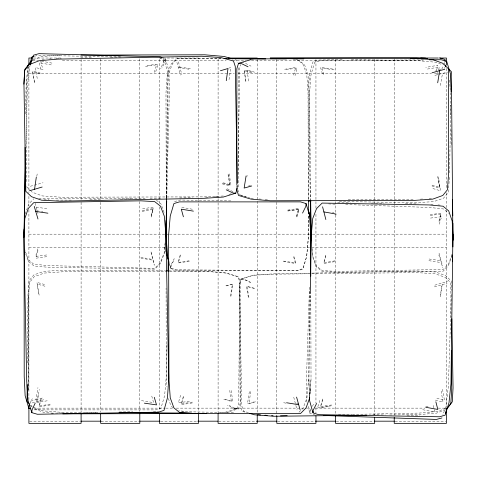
<?xml version="1.0" encoding="UTF-8"?>
<svg xmlns="http://www.w3.org/2000/svg" width="477" height="477" viewBox="0 0 477 477"><rect width="100%" height="100%" fill="white"/><g stroke="black" fill="none" stroke-linecap="round" stroke-linejoin="round"><path stroke-width="0.36" stroke-dasharray="2.38 1.79" d="M26.634 181.594L26.652 79.599L27.517 67.967M28.56 389.387L28.56 296.247L29.586 282.438L34.189 276.738L44.23 273.071L62.737 271.783L165.924 271.52M238.261 67.829L238.244 186.793L237.82 188.171M166.574 197.651L167.242 92.24L168.697 73.744L172.453 63.733L177.993 58.152L221.072 58.534M308.53 215.986L308.392 237.516L306.574 256.739L302.8 269.189L297.29 270.829L176.12 269.755L170.641 268.014L169.257 263.149M308.637 199.654L309.311 93.498L308.19 74.978L304.606 64.908L298.954 60.251L291.685 59.649M27.422 362.931L28.03 294.381L29.18 280.583L33.831 274.925L43.908 271.347L62.427 270.22L165.608 270.876M25.639 113.878L26.02 88.639L28.006 69.427L28.87 66.667M166.461 198.021L168.071 91.131L167.481 71.878L164.028 59.333L158.573 57.55M166.944 344.579L166.455 377.241L166.956 386.877M309.835 291.405L308.506 379.734L306.89 398.217L303.05 408.193L298.477 412.718M310.283 291.244L308.929 381.057L309.34 394.39M237.689 186.895L237.713 185.422M237.91 174.349L239.776 67.949L240.891 64.538M449.495 177.319L448.201 192.601L443.503 198.211L433.396 201.705L414.871 202.671L339.159 201.527M449.572 172.847L450.765 105.047M25.907 146.135L27.332 86.76L29.485 67.567L30.152 65.504M166.777 198.128L169.353 90.517L168.936 71.252L165.597 58.683L162.878 57.765M309.454 287.208L306.383 381.439L306.633 400.704L306.991 402.105M451.367 294.422L448.368 386.43L446.043 405.599L442.853 415.199M309.943 394.032L310.098 391.808M310.145 391.068L311.022 378.482M309.996 394.127L310.145 391.903M310.3 389.685L311.022 379.316L310.807 291.626M308.357 216.111L308.41 236.896L306.759 256.137L303.092 268.617L297.6 270.304L176.424 270.304L170.933 268.617L171.136 265.898L174.439 259.112M170.641 268.014L170.873 265.295L174.23 258.546M165.191 243.27L164.291 253.621L160.445 263.596L154.858 269.123L47.712 267.245L33.921 265.975L28.304 261.271L24.816 251.17M163.778 62.052L164.028 59.333L163.778 62.07L160.361 68.777M165.125 242.62L164.13 252.959L160.2 262.899L154.566 268.384L47.438 265.552L33.658 264.163L28.089 259.41L24.685 249.274M165.322 61.414L165.597 58.683L165.322 61.396L161.84 68.086M311.129 408.777L310.163 410.59L309.859 413.303L315.291 415.187M310.163 410.59L309.859 413.303L308.07 406.303M250.729 391.534L248.988 403.691L256.56 401.455M440.694 295.072L442.429 282.921L447.486 281.43M249.346 391.635L247.503 403.775L255.094 401.61M440.158 296.867L442 284.727L447.074 283.278M36.807 176.305L37.379 172.746M32.275 402.916L37.361 401.509L39.305 389.387M229.014 79.635L230.963 67.513L228.882 68.086M230.922 296.247L232.865 284.125L225.257 286.224M30.802 401.079L35.9 399.72L37.951 387.616M230.385 296.175L232.436 284.071L224.81 286.105M246.889 176.675L247.14 175.256M440.36 85.49L442.519 73.404M41.117 398.45L39.15 406.094L51.236 403.936M41.117 399.285L39.15 406.929L51.236 404.77M151.149 216.218L153.117 208.574L141.031 210.733M151.149 217.053L153.117 209.409L141.031 211.567M325.851 255.135L323.883 262.785L335.969 260.627M436.598 70.131L437.85 65.266L425.764 67.418M325.672 255.91L323.639 263.537L335.742 261.485M437.314 74.662L438.429 70.507M438.613 69.809L439.353 67.036L427.249 69.087M38.291 394.956L36.186 402.57L48.308 400.626M151.507 214.692L153.606 207.084L141.484 209.027M180.419 255.398L178.32 263.006L190.442 261.056M183.395 396.25L181.296 403.864L193.418 401.914M183.395 397.085L181.296 404.699L193.418 402.749M293.605 75.104L295.704 67.495L283.582 69.445M296.581 215.962L298.68 208.354L286.558 210.297M296.581 216.796L298.68 209.188L286.558 211.138M180.246 254.879L178.082 262.469L190.216 260.633M295.024 75.599L297.195 68.008L285.055 69.851M309.215 273.16L272.85 273.887L253.627 275.146L241.213 279.033L239.615 284.548L241.726 405.712L243.508 411.174L248.386 412.516M37.981 250.663L35.745 258.23L47.903 256.501M154.309 72.385L156.545 64.818L144.394 66.547M180.586 395.26L178.35 402.832L190.508 401.097M296.915 216.987L299.151 209.415L286.999 211.15M322.69 398.969L320.455 406.541L332.606 404.806M322.69 399.804L320.455 407.376L332.606 405.641M439.019 220.696L441.255 213.124L429.097 214.859M439.019 221.531L441.255 213.958L429.097 215.693M311.111 273.762L272.51 274.186L253.275 275.283L240.831 279.051L239.186 284.56L240.217 405.736L241.952 411.21L246.818 412.593M37.856 248.881L35.554 256.435L47.724 254.807M155.764 71.645L158.066 64.097L145.896 65.725M225.997 412.563L238.476 408.896L240.169 403.405L240.169 282.229L238.476 276.738L225.997 273.071L206.756 271.419L169.639 271.514M319.811 400.424L317.443 407.954L329.625 406.434M439.251 224.22L441.619 216.689L429.437 218.21M451.952 254.354L448.69 263.781L443.3 269.505L336.154 271.371L322.327 270.584L316.549 266.083L312.709 256.107L311.809 245.756M452.017 255.577L448.434 265.647L442.99 271.324L335.832 272.236L322.017 271.33L316.281 266.774L312.524 256.763L311.833 247.885M25.168 213.929L28.835 203.888L33.825 198.772M441.797 69.087L443.538 65.355M443.825 64.735L444.981 62.248M444.445 68.42L445.035 67.179M29.908 403.608L32.305 398.677M312.411 406.35L313.699 403.93M445.774 408.39L437.791 411.46L419.313 413.07L352.509 414.4M445.572 409.719L436.228 413.219L417.733 414.668L388.779 414.984M32.955 59.846L42.322 56.423L60.829 55.141M228.888 194.485L231.649 193.62M434.857 285.157L442.429 282.921M34.648 56.22L37.409 55.421L121.456 56.894M174.499 201.616L180.014 200.018L232.031 200.93M434.41 286.892L442 284.727M440.909 69.499L435.489 70.995M30.349 186.268L43.043 182.763M251.319 59.804L253.406 59.231M248.284 186.09L251.743 185.136M37.361 401.509L44.969 399.41M35.9 399.72L43.526 397.687M434.875 75.372L447.629 72.093M42.167 59.637L44.385 59.446M48.821 59.059L51.033 58.868M56.208 58.415L61.402 58.212M420.183 199.165L423.147 198.957M429.067 198.545L432.031 198.343M205.629 197.377L208.586 197.18M215.24 196.745L218.198 196.548M223.331 195.987L204.83 196.876L60.806 197.21L42.298 195.922L32.263 192.249L31.238 191.253M220.732 412.593L224.428 412.45L236.944 408.89L238.679 403.417L239.758 282.241L238.112 276.738L225.669 272.957L206.44 271.139L170.068 270.906M80.696 57.83L91.834 57.61M110.39 57.24L121.522 57.019M71.294 200.113L55.714 200.107M89.849 199.75L101.726 199.511M120.282 199.142L131.413 198.921M149.969 198.551L161.846 198.313M179.656 197.961L192.273 197.711M312.185 273.1L416.838 271.019L435.37 271.985L445.47 275.479L451.194 280.87L451.361 290.463M342.158 59.625L318.457 60.036L313.001 61.825L309.549 74.364L308.237 93.635L310.348 199.768M51.397 413.183L64.061 412.963M84.924 412.599L97.588 412.378M119.196 412.003L132.606 411.77M153.379 411.412L158.543 411.323M311.851 273.756L416.522 272.6L435.036 273.732L445.107 277.316L450.783 282.754L451.081 317.634M423.445 59.869L320.013 60.752L314.54 62.493L310.974 75.002L309.49 94.255L310.652 199.666M348.192 199.744L414.263 199.577M33.318 58.027L61.247 58.027M162.335 58.027L159.384 58.027L159.384 203.858M163.074 58.027L198.521 58.027L198.521 198.653M220.994 58.695L176.424 58.695L170.933 64.323L167.266 74.364L165.978 92.878L166.24 198.289M32.627 60.197L38.583 60.197M62.398 60.197L226.128 60.197M232.83 60.197L246.221 60.197M251.433 60.197L423.355 60.197M28.906 73.249L234.314 73.249M238.035 73.249L431.542 73.249M434.517 73.249L446.424 73.249M38.756 198.259L145.121 198.551M28.906 234.165L168.822 234.165M169.568 234.165L309.484 234.165M312.459 234.165L446.424 234.165M28.906 247.211L165.102 247.211M169.568 247.211L310.974 247.211M311.719 247.211L446.424 247.211M34.117 408.133L165.102 408.133M165.847 408.133L172.543 408.133M176.263 408.133L306.508 408.133M307.254 408.133L310.974 408.133M315.44 408.133L424.84 408.133M438.238 408.133L445.679 408.133M34.29 409.868L155.472 409.892L160.958 408.199L164.631 395.719L166.282 376.478L166.079 288.138M29.652 421.179L80.261 421.179M101.1 421.179L139.051 421.179M160.636 421.179L197.102 421.179M218.687 421.179L256.644 421.179M277.483 421.179L314.695 421.179M336.279 421.179L373.491 421.179M395.069 421.179L445.679 421.179M97.541 412.522L61.163 412.289L42.668 410.834L32.663 407.078L30.635 405.062M351.299 59.625L417.363 60.621L435.847 62.231L442.495 64.794M337.65 202.504L350.315 202.725M371.178 203.095L383.842 203.315M405.45 203.697L418.114 203.917M338.408 414.161L351.817 414.394M372.674 414.763L385.344 414.984M406.947 415.366L419.611 415.586M233.527 412.599L190.317 411.842L178.702 410.775M345.664 204.514L429.813 207.471L443.58 208.98L448.559 213.297M328.617 203.912L335.993 204.174M43.854 199.487L49.042 199.756M241.213 279.033L243.938 279.188L250.771 282.372M240.831 279.051L243.55 279.236L250.359 282.479M53.114 413.183L44.23 412.563L34.189 408.896M295.943 59.613L297.392 59.72L303.092 64.323L306.759 74.364L308.047 92.878L308.315 199.774M238.476 408.896L235.739 408.694L228.978 405.39M181.785 411.8L184.694 412.015M234.207 408.658L236.944 408.89L234.225 408.664L227.475 405.301M251.003 198.289L253.961 198.545M259.142 198.987L261.36 199.177M265.063 199.493L268.026 199.75M430.743 204.245L433.647 204.514M437.999 204.913L440.176 205.116M241.565 62.487L244.296 62.743L251.003 66.16M332.636 69.04L320.484 67.305L322.714 74.877M429.097 259.005L441.249 260.74L442.739 265.796M36.467 210.721L38.613 211.025M41.469 211.436L42.9 211.639M334.109 69.88L321.969 68.038L324.139 75.628M428.883 260.692L441.016 262.541M178.32 67.495L190.442 69.445M36.222 207.06L48.344 209.009M283.582 261.056L295.704 263.006L293.605 255.398M296.539 403.518L298.68 403.864M141.454 400.638L153.576 402.588L151.471 394.98M179.811 66.971L191.915 69.028M283.356 261.456L295.46 263.513L293.427 255.881M51.266 64.914L39.18 62.755L41.147 70.399M332.415 212.587L333.84 212.843M181.785 207.352L193.871 209.51M141.031 258.135L153.111 260.293L154.429 265.397M425.734 406.446L428.579 406.953M283.636 402.731L286.474 403.238M41.427 61.128L52.786 63.262M140.834 257.27L152.896 259.536M334.932 214.662L336.351 214.942M422.711 409.707L434.756 412.074L432.925 404.395M40.175 73.035L32.531 71.067L34.69 83.153M40.175 73.875L32.531 71.902L34.69 83.988M222.407 183.073L230.051 185.04L227.893 172.954M222.407 183.907L230.051 185.875L227.893 173.789M254.593 288.287L246.949 286.319L249.107 298.405M436.825 398.319L444.469 400.292L442.31 388.206M254.128 288.43L246.502 286.391L248.553 298.495M435.376 400.072L443.002 402.111L440.951 390.001M251.743 71.949L244.135 69.851L246.078 81.966M251.743 72.784L244.135 70.685L246.078 82.801M43.061 69.582L35.453 67.478L37.397 79.599M432.031 185.136L439.639 187.234L437.695 175.113M432.031 185.97L439.639 188.069L437.695 175.947M223.331 182.792L230.94 184.897L228.996 172.775M44.969 286.224L37.361 284.125L39.305 296.247M225.257 399.41L232.865 401.509L230.922 389.387M44.528 284.507L36.938 282.342L38.78 294.476M223.808 399.285L231.399 401.455L229.556 389.315M235.185 59.72L236.574 60.126L237.415 62.869M254.617 72.206L247.044 69.976L248.779 82.127M432.889 188.54L440.462 190.77L438.727 178.619M240.605 195.23L246.15 196.864M239.931 194.843L249.584 197.866M227.046 188.779L233.825 192.082M156.438 200.227L160.993 203.912L164.171 212.617M173.157 407.752L170.909 405.873L168.119 397.788M26.634 186.757L30.725 190.752M30.606 405.402L33.163 407.901M439.019 253.168L441.249 260.74M169.299 263.071L170.933 268.617M237.85 189.798L239.245 194.628M438.852 254.945L442.465 267.609M176.913 62.415L180.419 75.104M35.167 203.25L37.176 210.518M37.367 211.21L38.321 214.668M178.452 61.879L181.844 74.597M295.883 405.533L297.034 409.999M293.754 397.246L295.537 404.198M151.149 252.649L153.111 260.293M151 251.874L154.166 264.652M40.718 60.996L42.62 68.658M449.555 80.07L450.187 89.682M308.929 380.223L309.364 394.294M450.318 92.645L450.759 114.915M451.051 129.756L451.361 145.342M237.355 185.332L237.367 186.906M446.424 68.444L446.424 188.975M446.424 192.696L446.424 209.069M446.424 209.808L446.424 407.728M394.235 58.772L394.235 200.883M394.235 201.628L394.235 204.603M394.235 205.348L394.235 415.169M374.666 59.512L374.666 200.883M374.666 201.628L374.666 204.603M374.666 205.348L374.666 415.169M335.522 59.512L335.522 200.883M335.522 201.628L335.522 214.274M335.522 215.02L335.522 413.678M315.947 59.512L315.947 200.883M315.947 201.628L315.947 208.324M315.947 214.274L315.947 403.262M315.947 407.728L315.947 412.939M276.809 59.512L276.809 199.392M276.809 202.373L276.809 415.914M257.234 59.512L257.234 412.939M236.83 185.44L236.83 187.014M218.096 58.772L218.096 197.907M218.096 198.653L218.096 412.939M198.521 199.392L198.521 412.939M159.384 206.833L159.384 410.703M139.809 58.772L139.809 198.653M139.809 201.628L139.809 411.448M100.665 58.772L100.665 199.392M100.665 202.373L100.665 412.194M81.096 59.512L81.096 199.392M81.096 202.373L81.096 412.939M28.906 66.726L28.906 192.696M28.906 196.417L28.906 206.094M28.906 209.808L28.906 399.541M28.56 296.247L28.56 391.605"/><path stroke-width="0.72" d="M166.568 198.396L166.33 236.252L167.087 255.505L169.061 262.457M308.547 213.756L308.631 200.394M27.231 384.54L27.082 401.539L29.109 403.554M25.138 147.28L24.083 237.087M166.127 220.291L165.775 236.616M168.053 271.091L168.244 258.474M310.318 259.482L310.676 235.733L310.086 216.475L308.363 210.208M310.283 291.244L311.225 234.744M451.003 91.638L451.349 71.663L448.839 69.123M25.519 162.46L24.077 235.191M166.706 201.097L165.769 235.972M310.378 259.017L311.231 236.02M452.434 261.778L452.649 255.1M452.917 246.937L452.911 238.035M23.85 237.039L24.816 218.514L28.31 208.407L33.7 202.689L140.846 200.823L154.673 201.61L160.451 206.112L164.291 216.087L165.901 234.571M452.917 239.597L452.911 223.278M23.945 84.179L24.726 70.352L29.234 64.574L39.209 60.734L57.687 59.124L201.682 56.256L220.946 57.574L233.492 61.02L235.274 66.482L237.307 183.216M165.901 233.736L168.769 378.559L167.451 397.83L163.999 410.369L158.543 412.158L37.379 414.263L31.858 412.671L32.019 409.946L35.203 403.107M445.023 61.569L445.142 59.524L439.621 57.932M452.917 240.76L451.558 93.045L450.467 73.81L446.693 61.366L441.189 59.72L429.383 59.822M446.693 61.366L446.508 64.085L445.333 66.559M24.083 229.473L24.208 376.454L25.132 395.701L28.799 408.181L30.856 408.813M310.199 391.164L310.3 389.685M27.571 67.239L27.678 65.79L32.281 60.09M28.799 408.181L29.008 405.456L29.604 404.222M309.734 397.824L306.067 407.865L300.576 413.499L193.418 413.499L179.608 412.468L173.908 407.871L170.241 397.824L168.953 379.316L168.59 235.298L170.241 216.057L173.908 203.578L179.4 201.884L300.576 201.884L306.067 203.578L305.864 206.297L302.561 213.082M311.099 237.057L312.709 218.573L316.555 208.598L322.142 203.071L429.288 204.949L443.079 206.219L448.696 210.917L452.184 221.024L453.15 239.549M313.097 411.49L312.972 412.855L318.427 414.644L439.591 416.773L445.107 415.175L448.994 402.767L450.98 383.556L452.917 234.267M29.514 190.764L34.571 189.274L36.306 177.116M226.271 80.661L228.012 68.503L220.44 70.739M246.078 175.947L244.135 188.069L251.743 185.97M437.695 82.801L439.639 70.685L444.719 69.278M29.234 63.739L24.726 69.517L23.945 83.344L25.806 191.319L31.53 196.715L41.63 200.203L60.162 201.175L204.15 198.307L223.373 197.043L235.787 193.161L237.385 187.646M251.003 59.631L238.524 63.298L236.83 68.789L236.83 184.802M29.95 63.22L31.893 57.013L33.962 56.417M445.321 413.654L447.05 408.139M30.373 64.818L33.485 55.189L39.013 53.645L160.153 56.846L162.192 57.538M316.639 403.417L313.222 410.142L312.972 412.855L309.519 400.316L309.34 394.39M447.766 407.62L452.274 401.843L453.055 388.016L451.85 318.731M446.693 408.896L450.789 403.733L451.701 389.912L451.361 350.422M34.571 189.274L42.143 187.038M432.031 72.784L439.639 70.685M441.94 417.941L436.395 419.438L323.4 415.473M280.512 415.831L287.196 415.7M410.703 58.432L425.603 58.176M366.509 415.234L273.72 416.254L254.462 414.769L249.602 413.386M80.875 55.093L204.854 54.801L224.095 56.459L232.412 58.904M270.244 57.866L414.263 57.502L427.589 58.432M270.244 58.701L414.263 58.343L432.77 59.631L442.811 63.298L448.44 68.783L448.44 175.947L447.414 189.757L442.811 195.457L432.77 199.124L414.263 200.412L270.244 200.775L251.003 199.124L238.524 195.457L236.83 189.965L236.83 187.753M62.737 413.851L206.756 413.493M31.846 58.027L28.906 58.027L28.906 64.723M228.435 58.027L257.234 58.027M420.696 58.027L438.339 58.027M439.806 58.027L446.424 58.027L446.424 61.748M230.677 58.695L286.492 58.915M81.001 421.179L101.1 421.179M139.797 421.179L159.89 421.179M197.848 421.179L217.941 421.179M256.644 421.179L276.738 421.179M315.44 421.179L335.534 421.179M374.23 421.179L394.33 421.179M166.354 270.882L169.323 270.9M119.071 412.659L191.82 413.118M224.053 58.564L265.778 58.933M273.363 58.45L303.795 58.909M308.72 201.073L310.95 201.103M235.787 193.161L233.062 193.006L226.229 189.822M258.272 414.775L260.496 414.924M264.944 415.228L267.168 415.378M271.616 415.682L273.094 415.783M238.524 63.298L241.243 63.501L248.022 66.798M34.261 206.398L35.751 211.454L47.903 213.189M144.364 403.154L156.516 404.89L154.286 397.317M193.418 211.138L181.296 209.188L183.395 216.796M286.558 402.749L298.68 404.699L300.087 409.779M322.571 206.797L323.889 211.901L335.969 214.06M425.734 407.28L437.82 409.439L435.853 401.795M31.858 412.671L27.976 400.257L26.712 381.034L23.85 236.204M308.309 210.369L309.734 215.222L310.664 235.298M306.067 203.578L309.734 216.057M168.691 260.991L167.266 256.137L166.336 236.896L166.294 220.565M35.751 211.454L37.981 219.026M296.581 397.085L298.68 404.699M323.889 211.901L325.851 219.545M311.225 239.102L310.378 201.252M311.254 240.486L310.658 200.406M165.74 229.503L165.99 251.761M452.44 199.529L452.768 215.854M310.664 234.463L310.765 276.129M446.424 409.958L446.424 423.355L394.235 423.355L394.235 417.399M374.666 417.399L374.666 423.355L335.522 423.355L335.522 415.914M315.947 415.914L315.947 423.355L276.809 423.355L276.809 415.914M257.234 414.424L257.234 423.355L218.096 423.355L218.096 413.678M198.521 413.678L198.521 423.355L159.384 423.355L159.384 413.678M139.809 413.678L139.809 423.355L100.665 423.355L100.665 413.678M81.096 413.678L81.096 423.355L28.906 423.355L28.906 407.728"/></g></svg>
